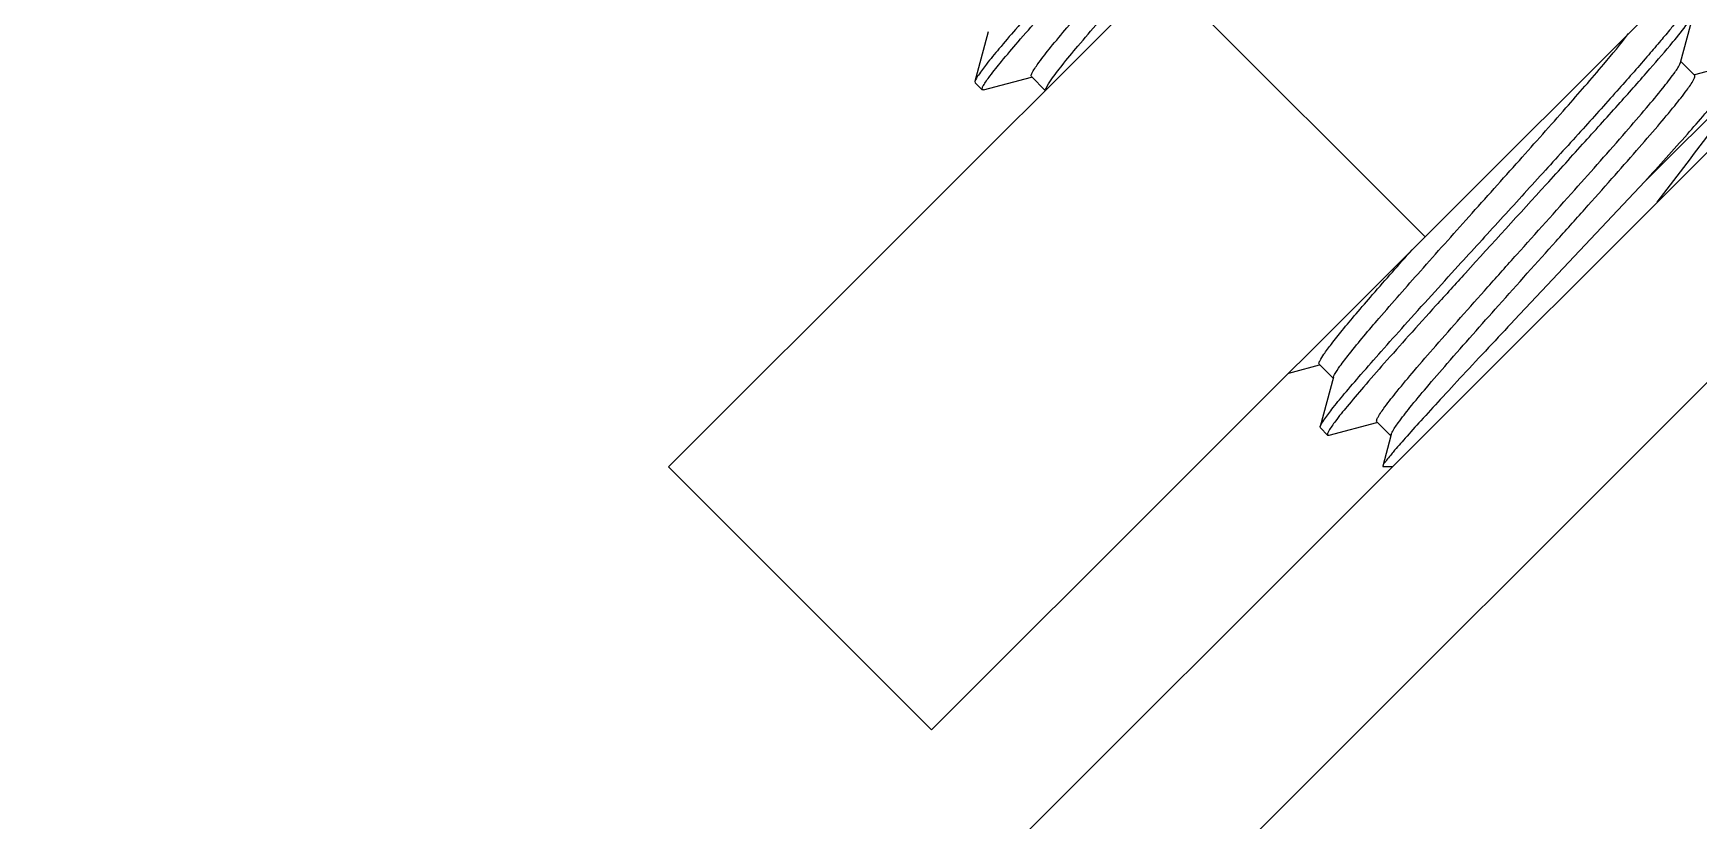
# Model space of a CAD drawing. Extents: x -1396510 to 1250330, y -1892470 to 1623980.
# Drawn here: x -1165668.2 to -1165497.9, y -49087.9 to -49007.2 of the extents above; entities that cross this region are included whole.
import ezdxf

# ---------------------------------------------------------------- set-up
doc = ezdxf.new("R2010")
doc.units = 0
doc.header["$LTSCALE"] = 1000
doc.header["$MEASUREMENT"] = 0

msp = doc.modelspace()

# ---------------------------------------------------------------- linework, layer by layer
at = {"linetype": 'Continuous'}
for p, q in [((-1165603.25, -49051.62), (-1165412.13, -48860.5)), ((-1165576.33, -49078.55), (-1165408.02, -48910.24)), ((-1166919.99, -50442.4), (-1165448.43, -48970.85)), ((-1166908.21, -50454.18), (-1165436.65, -48982.63)), ((-1165525.84, -49028.06), (-1165552.77, -49001.14)), ((-1165499.73, -49010.24), (-1165498.37, -49005.18)), ((-1165570.56, -49007.09), (-1165571.9, -49012.16)), ((-1165499.79, -49010.41), (-1165499.73, -49010.24)), ((-1165498.27, -49011.55), (-1165499.69, -49010.12)), ((-1165493.36, -49010.19), (-1165498.28, -49011.5)), ((-1165571.9, -49012.16), (-1165571.89, -49012.3)), ((-1165571.16, -49013.03), (-1165571.89, -49012.3)), ((-1165571.02, -49013.04), (-1165566.11, -49011.73)), ((-1165566.13, -49011.67), (-1165564.71, -49013.09)), ((-1165564.67, -49012.98), (-1165564.63, -49012.88)), ((-1165503.36, -49022.41), (-1165493.24, -49012.29)), ((-1165571.02, -49013.04), (-1165571.16, -49013.03)), ((-1165503.36, -49022.41), (-1165516.71, -49036.59)), ((-1165539.79, -49042.02), (-1165539.42, -49041.92)), ((-1165539.42, -49041.92), (-1165536.66, -49041.18)), ((-1165536.68, -49041.12), (-1165535.25, -49042.55)), ((-1165535.22, -49042.43), (-1165536.57, -49047.5)), ((-1165535.68, -49048.38), (-1165530.77, -49047.07)), ((-1165530.79, -49047.01), (-1165529.36, -49048.44)), ((-1165536.56, -49047.64), (-1165536.57, -49047.5)), ((-1165535.82, -49048.37), (-1165536.56, -49047.64)), ((-1165535.82, -49048.37), (-1165535.68, -49048.38)), ((-1165529.36, -49048.44), (-1165530.19, -49051.55)), ((-1165529.33, -49048.32), (-1165529.36, -49048.44)), ((-1165576.33, -49078.55), (-1165603.25, -49051.62)), ((-1165530.19, -49051.55), (-1165530.15, -49051.62)), ((-1165529.21, -49051.62), (-1165530.15, -49051.62))]:
    msp.add_line(p, q, dxfattribs=at)
for points, knots in [([(-1165566.13, -49011.67), (-1165566.16, -49011.64), (-1165566.14, -49011.45), (-1165565.89, -49010.97), (-1165565.21, -49010), (-1165564.03, -49008.51), (-1165562.36, -49006.51), (-1165560.29, -49004.11), (-1165557.88, -49001.36), (-1165555.21, -48998.36), (-1165551.42, -48994.12), (-1165546.77, -48988.93), (-1165541.74, -48983.26), (-1165538.22, -48979.2), (-1165536.22, -48976.71), (-1165535.53, -48975.77), (-1165535.29, -48975.37)], [0, 0, 0, 0, 0.003284, 0.010034, 0.035314, 0.075996, 0.130857, 0.198124, 0.275593, 0.360713, 0.450674, 0.633169, 0.799165, 0.926943, 0.97106, 1, 1, 1, 1]), ([(-1165564.63, -49012.88), (-1165564.5, -49012.56), (-1165563.94, -49011.77), (-1165562.85, -49010.33), (-1165561.23, -49008.38), (-1165558.26, -49004.92), (-1165553.82, -48999.91), (-1165549.08, -48994.62), (-1165545.15, -48990.23), (-1165542.36, -48987.09), (-1165539.81, -48984.2), (-1165537.62, -48981.67), (-1165535.85, -48979.56), (-1165534.59, -48977.98), (-1165533.87, -48976.95), (-1165533.6, -48976.45), (-1165533.57, -48976.25), (-1165533.61, -48976.21)], [0, 0, 0, 0, 0.021536, 0.05954, 0.112858, 0.179669, 0.34404, 0.529776, 0.622575, 0.71096, 0.791822, 0.86232, 0.919992, 0.962847, 0.989497, 0.996594, 1, 1, 1, 1]), ([(-1165557.79, -48995.71), (-1165559.63, -48997.73), (-1165562.27, -49000.64), (-1165565.58, -49004.35), (-1165567.64, -49006.7), (-1165569.32, -49008.67), (-1165570.61, -49010.22), (-1165571.42, -49011.33), (-1165571.84, -49011.92), (-1165571.9, -49012.16)], [0, 0, 0, 0, 0.377477, 0.543203, 0.688123, 0.808735, 0.902175, 0.966298, 1, 1, 1, 1]), ([(-1165571.16, -49013.03), (-1165571.19, -49013), (-1165571.16, -49012.81), (-1165570.91, -49012.36), (-1165570.22, -49011.4), (-1165569.04, -49009.94), (-1165567.36, -49007.96), (-1165565.26, -49005.55), (-1165562.78, -49002.77), (-1165560.01, -48999.69), (-1165558.07, -48997.55), (-1165557.06, -48996.44)], [0, 0, 0, 0, 0.006762, 0.021161, 0.075573, 0.163627, 0.283122, 0.430853, 0.602799, 0.794272, 1, 1, 1, 1]), ([(-1165499.11, -49004.31), (-1165499.06, -49004.36), (-1165499.19, -49004.69), (-1165499.46, -49005.12), (-1165500.02, -49005.89), (-1165500.79, -49006.85), (-1165501.8, -49008.07), (-1165503.55, -49010.12), (-1165506.2, -49013.13), (-1165509.82, -49017.16), (-1165513.87, -49021.62), (-1165518.13, -49026.3), (-1165521.02, -49029.47), (-1165522.45, -49031.05)], [0, 0, 0, 0, 0.006649, 0.022591, 0.048358, 0.083741, 0.128337, 0.181595, 0.311308, 0.466307, 0.638694, 0.819662, 1, 1, 1, 1]), ([(-1165521.72, -49031.78), (-1165518.97, -49028.75), (-1165514.88, -49024.28), (-1165509.6, -49018.46), (-1165506.06, -49014.52), (-1165503.05, -49011.13), (-1165500.74, -49008.43), (-1165499.3, -49006.67), (-1165498.61, -49005.67), (-1165498.41, -49005.32), (-1165498.37, -49005.18)], [0, 0, 0, 0, 0.346737, 0.513458, 0.665279, 0.795135, 0.896996, 0.966208, 0.987595, 1, 1, 1, 1]), ([(-1165535.11, -49042.17), (-1165534.96, -49041.88), (-1165534.46, -49041.17), (-1165532.97, -49039.23), (-1165530.21, -49035.99), (-1165526.11, -49031.32), (-1165521.3, -49025.94), (-1165516.32, -49020.38), (-1165511.71, -49015.2), (-1165507.96, -49010.88), (-1165505.84, -49008.34), (-1165505.03, -49007.26)], [0, 0, 0, 0, 0.021715, 0.056046, 0.159054, 0.298709, 0.460676, 0.628278, 0.784245, 0.912528, 1, 1, 1, 1]), ([(-1165530.79, -49047.01), (-1165530.82, -49046.98), (-1165530.79, -49046.77), (-1165530.53, -49046.28), (-1165529.82, -49045.26), (-1165528.57, -49043.7), (-1165526.83, -49041.62), (-1165524.66, -49039.11), (-1165522.14, -49036.25), (-1165519.38, -49033.14), (-1165515.48, -49028.78), (-1165510.75, -49023.51), (-1165506.32, -49018.51), (-1165503.33, -49015.03), (-1165501.67, -49013.05), (-1165500.53, -49011.57), (-1165499.95, -49010.75), (-1165499.79, -49010.41)], [0, 0, 0, 0, 0.003378, 0.010399, 0.036746, 0.079121, 0.136173, 0.20596, 0.286076, 0.373744, 0.465922, 0.650957, 0.8157, 0.883185, 0.937518, 0.97686, 1, 1, 1, 1]), ([(-1165503.36, -49022.41), (-1165501.9, -49020.8), (-1165499.85, -49018.5), (-1165497.31, -49015.61), (-1165495.81, -49013.85), (-1165494.66, -49012.45), (-1165493.79, -49011.34), (-1165493.41, -49010.73), (-1165493.14, -49010.27), (-1165493.22, -49010.2)], [0, 0, 0, 0, 0.408851, 0.580451, 0.725719, 0.841897, 0.926873, 0.979322, 1, 1, 1, 1]), ([(-1165529.23, -49048.09), (-1165529.05, -49047.74), (-1165528.45, -49046.89), (-1165527.27, -49045.37), (-1165525.58, -49043.36), (-1165522.57, -49039.87), (-1165518.14, -49034.87), (-1165513.43, -49029.62), (-1165509.56, -49025.29), (-1165506.81, -49022.2), (-1165504.32, -49019.37), (-1165502.18, -49016.89), (-1165500.45, -49014.83), (-1165499.22, -49013.28), (-1165498.52, -49012.27), (-1165498.26, -49011.78), (-1165498.23, -49011.59), (-1165498.27, -49011.55)], [0, 0, 0, 0, 0.024547, 0.065055, 0.120269, 0.188338, 0.353398, 0.537818, 0.629455, 0.716499, 0.795966, 0.865134, 0.921648, 0.963607, 0.989691, 0.996644, 1, 1, 1, 1]), ([(-1165502.1, -49024.51), (-1165500.28, -49022.17), (-1165497.22, -49018.17), (-1165494.28, -49014.07), (-1165493.24, -49012.29)], [0, 0, 0, 0, 0.590071, 1, 1, 1, 1]), ([(-1165536.68, -49041.12), (-1165536.75, -49041.05), (-1165536.53, -49040.59), (-1165536.15, -49039.99), (-1165535.34, -49038.91), (-1165534.25, -49037.55), (-1165532.83, -49035.86), (-1165530.45, -49033.1), (-1165528.52, -49030.91), (-1165527.16, -49029.39)], [0, 0, 0, 0, 0.021696, 0.075099, 0.161157, 0.278355, 0.42426, 0.595735, 1, 1, 1, 1]), ([(-1165536.57, -49047.5), (-1165536.5, -49047.26), (-1165536.09, -49046.67), (-1165535.28, -49045.56), (-1165533.99, -49044.01), (-1165532.3, -49042.04), (-1165530.24, -49039.69), (-1165526.93, -49035.98), (-1165524.29, -49033.07), (-1165522.45, -49031.05)], [0, 0, 0, 0, 0.033702, 0.097825, 0.191267, 0.311883, 0.456804, 0.622528, 1, 1, 1, 1]), ([(-1165521.72, -49031.78), (-1165522.73, -49032.89), (-1165524.67, -49035.03), (-1165527.44, -49038.11), (-1165529.92, -49040.89), (-1165532.02, -49043.3), (-1165533.7, -49045.28), (-1165534.89, -49046.74), (-1165535.57, -49047.7), (-1165535.82, -49048.15), (-1165535.86, -49048.34), (-1165535.82, -49048.37)], [0, 0, 0, 0, 0.205737, 0.397219, 0.56917, 0.716907, 0.836398, 0.924444, 0.978847, 0.993243, 1, 1, 1, 1]), ([(-1165516.71, -49036.59), (-1165518.47, -49038.48), (-1165521.01, -49041.18), (-1165524.2, -49044.62), (-1165526.17, -49046.77), (-1165527.77, -49048.56), (-1165529, -49049.94), (-1165529.73, -49050.89), (-1165530.14, -49051.37), (-1165530.19, -49051.55)], [0, 0, 0, 0, 0.384439, 0.552148, 0.69798, 0.818322, 0.910163, 0.971177, 1, 1, 1, 1])]:
    msp.add_open_spline(points, degree=3, knots=knots, dxfattribs=at)
for points in [[(-1165535.22, -49042.43), (-1165535.19, -49042.34), (-1165535.15, -49042.26), (-1165535.11, -49042.17)], [(-1165529.33, -49048.32), (-1165529.3, -49048.24), (-1165529.27, -49048.16), (-1165529.23, -49048.09)]]:
    msp.add_open_spline(points, degree=3, dxfattribs=at)

doc.saveas('drawing.dxf')
